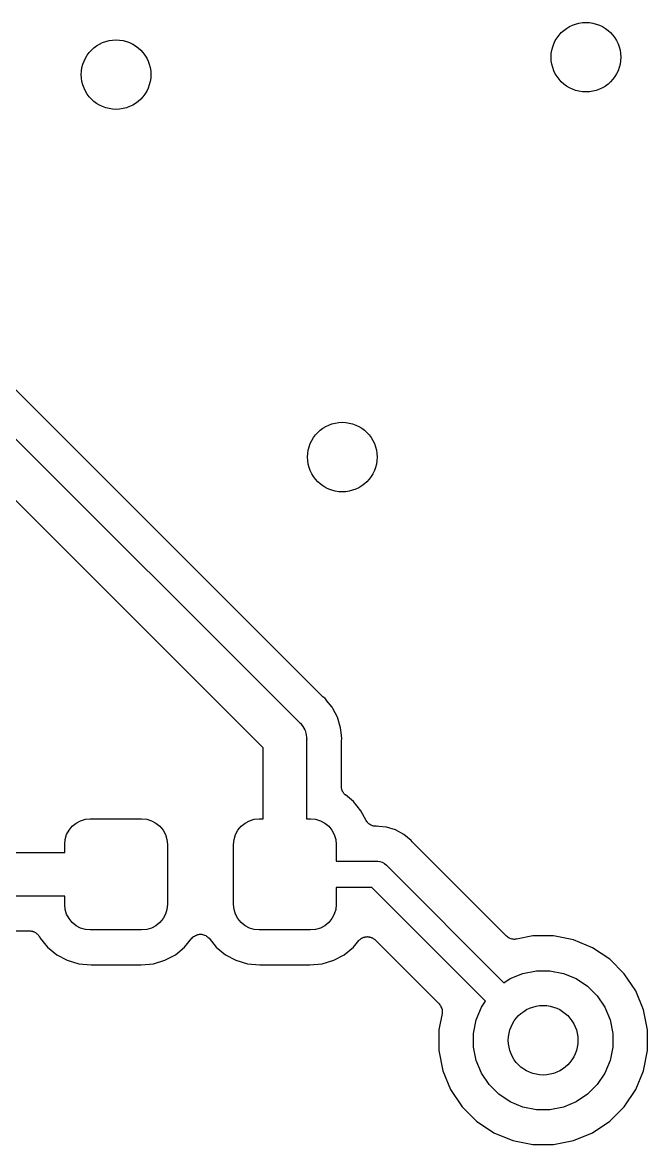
# Model space of a CAD drawing. Extents: x 113.2 to 188.8, y -123.8 to -78.2.
# Drawn here: x 174.16 to 177.75, y -95.35 to -88.9 of the extents above; entities that cross this region are included whole.
import ezdxf

# ---------------------------------------------------------------- set-up
doc = ezdxf.new("R2010")
doc.units = 0
doc.layers.add('BLACK', color=7, linetype='CONTINUOUS')

msp = doc.modelspace()

# ---------------------------------------------------------------- linework, layer by layer
at = {"layer": 'BLACK', "linetype": 'CONTINUOUS'}
for p, q in [((175.689, -92.5791), (173.893, -90.7837)), ((173.743, -90.916), (175.754, -92.9273)), ((175.545, -93.0718), (173.598, -91.125)), ((175.689, -92.5792), (175.689, -92.5791)), ((175.886, -92.7767), (175.689, -92.5792)), ((175.888, -92.7784), (175.886, -92.7767)), ((175.89, -92.7803), (175.888, -92.7784)), ((175.891, -92.7809), (175.89, -92.7803)), ((175.901, -92.7891), (175.891, -92.7809)), ((175.909, -92.799), (175.901, -92.7891)), ((175.909, -92.7991), (175.909, -92.799)), ((175.942, -92.8386), (175.909, -92.7991)), ((175.946, -92.8461), (175.942, -92.8386)), ((175.972, -92.895), (175.946, -92.8461)), ((175.754, -92.9273), (175.759, -92.9312)), ((175.759, -92.9312), (175.763, -92.9359)), ((175.763, -92.9359), (175.774, -92.9502)), ((175.99, -92.9563), (175.972, -92.895)), ((175.774, -92.9502), (175.784, -92.9688)), ((175.784, -92.9688), (175.786, -92.9719)), ((175.786, -92.9719), (175.793, -92.9955)), ((175.793, -92.9955), (175.795, -93.0139)), ((175.995, -92.9995), (175.99, -92.9563)), ((175.997, -93.02), (175.995, -92.9995)), ((175.995, -92.9995), (175.995, -92.9995)), ((175.795, -93.0139), (175.795, -93.0139)), ((175.795, -93.0139), (175.796, -93.02)), ((175.796, -93.02), (175.795, -93.0261)), ((175.795, -93.0261), (175.795, -93.48)), ((175.995, -93.0329), (175.997, -93.02)), ((175.995, -93.0355), (175.995, -93.0329)), ((175.995, -93.0382), (175.995, -93.0355)), ((175.995, -93.039), (175.995, -93.0382)), ((175.995, -93.2948), (175.995, -93.039)), ((175.545, -93.48), (175.545, -93.0718)), ((175.995, -93.2976), (175.995, -93.2948)), ((175.995, -93.3003), (175.995, -93.2976)), ((175.996, -93.3037), (175.995, -93.3003)), ((175.996, -93.307), (175.996, -93.3037)), ((175.997, -93.3097), (175.996, -93.307)), ((175.998, -93.3124), (175.997, -93.3097)), ((175.999, -93.3155), (175.998, -93.3124)), ((176, -93.3188), (175.999, -93.3155)), ((176.001, -93.3212), (176, -93.3188)), ((176.002, -93.3238), (176.001, -93.3212)), ((176.004, -93.3266), (176.002, -93.3238)), ((176.006, -93.3296), (176.004, -93.3266)), ((176.007, -93.3317), (176.006, -93.3296)), ((176.009, -93.3341), (176.007, -93.3317)), ((176.011, -93.3365), (176.009, -93.3341)), ((176.013, -93.3391), (176.011, -93.3365)), ((176.015, -93.3409), (176.013, -93.3391)), ((176.017, -93.3428), (176.015, -93.3409)), ((176.018, -93.3434), (176.017, -93.3428)), ((176.064, -93.3811), (176.018, -93.3434)), ((176.107, -93.4339), (176.064, -93.3811)), ((176.138, -93.4908), (176.107, -93.4339)), ((174.448, -93.5232), (174.471, -93.5049)), ((174.471, -93.5049), (174.496, -93.4912)), ((174.496, -93.4912), (174.524, -93.4828)), ((174.524, -93.4828), (174.552, -93.48)), ((174.552, -93.48), (174.847, -93.48)), ((174.847, -93.48), (174.876, -93.4828)), ((174.876, -93.4828), (174.904, -93.4912)), ((174.904, -93.4912), (174.929, -93.5049)), ((174.929, -93.5049), (174.952, -93.5232)), ((175.418, -93.5232), (175.441, -93.5049)), ((175.441, -93.5049), (175.466, -93.4912)), ((175.466, -93.4912), (175.494, -93.4828)), ((175.494, -93.4828), (175.522, -93.48)), ((175.522, -93.48), (175.545, -93.48)), ((175.795, -93.48), (175.817, -93.48)), ((175.817, -93.48), (175.846, -93.4828)), ((175.846, -93.4828), (175.874, -93.4912)), ((175.874, -93.4912), (175.899, -93.5049)), ((175.899, -93.5049), (175.922, -93.5232)), ((176.141, -93.4957), (176.138, -93.4908)), ((176.144, -93.5006), (176.141, -93.4957)), ((176.144, -93.5008), (176.144, -93.5006)), ((176.144, -93.501), (176.144, -93.5008)), ((176.149, -93.5052), (176.144, -93.501)), ((176.153, -93.5094), (176.149, -93.5052)), ((176.153, -93.5095), (176.153, -93.5094)), ((176.153, -93.5097), (176.153, -93.5095)), ((176.158, -93.513), (176.153, -93.5097)), ((176.163, -93.5163), (176.158, -93.513)), ((176.163, -93.5164), (176.163, -93.5163)), ((176.163, -93.5165), (176.163, -93.5164)), ((176.169, -93.5188), (176.163, -93.5165)), ((176.174, -93.5211), (176.169, -93.5188)), ((174.408, -93.5987), (174.416, -93.5711)), ((174.416, -93.5711), (174.43, -93.5456)), ((174.43, -93.5456), (174.448, -93.5232)), ((174.952, -93.5232), (174.97, -93.5456)), ((174.97, -93.5456), (174.984, -93.5711)), ((174.984, -93.5711), (174.992, -93.5987)), ((175.378, -93.5987), (175.386, -93.5711)), ((175.386, -93.5711), (175.4, -93.5456)), ((175.4, -93.5456), (175.418, -93.5232)), ((175.922, -93.5232), (175.94, -93.5456)), ((175.94, -93.5456), (175.954, -93.5711)), ((175.954, -93.5711), (175.962, -93.5987)), ((176.174, -93.5212), (176.174, -93.5211)), ((176.175, -93.5213), (176.174, -93.5212)), ((176.18, -93.5224), (176.175, -93.5213)), ((176.186, -93.5237), (176.18, -93.5224)), ((176.187, -93.5237), (176.186, -93.5237)), ((176.186, -93.5237), (176.186, -93.5237)), ((176.192, -93.5237), (176.187, -93.5237)), ((176.198, -93.5238), (176.192, -93.5237)), ((176.199, -93.5238), (176.198, -93.5238)), ((176.2, -93.5237), (176.199, -93.5237)), ((176.199, -93.5237), (176.199, -93.5238)), ((176.199, -93.5238), (176.199, -93.5238)), ((176.21, -93.5247), (176.2, -93.5237)), ((176.254, -93.529), (176.21, -93.5247)), ((176.21, -93.5247), (176.21, -93.5247)), ((176.306, -93.5447), (176.254, -93.529)), ((176.354, -93.5702), (176.306, -93.5447)), ((176.395, -93.6046), (176.354, -93.5702)), ((174.405, -93.6275), (174.408, -93.5987)), ((174.405, -93.675), (174.405, -93.6275)), ((174.992, -93.5987), (174.995, -93.6275)), ((174.995, -93.6275), (174.995, -93.9725)), ((175.375, -93.6275), (175.378, -93.5987)), ((175.375, -93.9725), (175.375, -93.6275)), ((175.962, -93.5987), (175.965, -93.6275)), ((175.965, -93.6275), (175.965, -93.725)), ((176.402, -93.6127), (176.395, -93.6046)), ((176.404, -93.6146), (176.402, -93.6127)), ((176.406, -93.6167), (176.404, -93.6146)), ((176.406, -93.6173), (176.406, -93.6167)), ((176.944, -94.1555), (176.406, -93.6173)), ((173.92, -93.675), (174.405, -93.675)), ((175.965, -93.725), (176.196, -93.725)), ((176.196, -93.725), (176.2, -93.7246)), ((176.2, -93.7246), (176.204, -93.725)), ((176.204, -93.725), (176.204, -93.725)), ((176.204, -93.725), (176.215, -93.7261)), ((176.215, -93.7261), (176.229, -93.7304)), ((176.229, -93.7304), (176.242, -93.7373)), ((176.242, -93.7373), (176.253, -93.7467)), ((176.253, -93.7467), (176.256, -93.7496)), ((176.256, -93.7496), (176.929, -94.4232)), ((176.169, -93.875), (175.965, -93.875)), ((175.965, -93.875), (175.965, -93.9725)), ((176.823, -94.5293), (176.169, -93.875)), ((174.405, -93.925), (173.92, -93.925)), ((174.405, -93.9725), (174.405, -93.925)), ((174.408, -94.0013), (174.405, -93.9725)), ((174.416, -94.0289), (174.408, -94.0013)), ((174.43, -94.0544), (174.416, -94.0289)), ((174.984, -94.0289), (174.97, -94.0544)), ((174.992, -94.0013), (174.984, -94.0289)), ((174.995, -93.9725), (174.992, -94.0013)), ((175.378, -94.0013), (175.375, -93.9725)), ((175.386, -94.0289), (175.378, -94.0013)), ((175.4, -94.0544), (175.386, -94.0289)), ((175.954, -94.0289), (175.94, -94.0544)), ((175.962, -94.0013), (175.954, -94.0289)), ((175.965, -93.9725), (175.962, -94.0013)), ((174.448, -94.0768), (174.43, -94.0544)), ((174.471, -94.0951), (174.448, -94.0768)), ((174.496, -94.1088), (174.471, -94.0951)), ((174.929, -94.0951), (174.904, -94.1088)), ((174.952, -94.0768), (174.929, -94.0951)), ((174.97, -94.0544), (174.952, -94.0768)), ((175.418, -94.0768), (175.4, -94.0544)), ((175.441, -94.0951), (175.418, -94.0768)), ((175.466, -94.1088), (175.441, -94.0951)), ((175.899, -94.0951), (175.874, -94.1088)), ((175.922, -94.0768), (175.899, -94.0951)), ((175.94, -94.0544), (175.922, -94.0768)), ((174.117, -94.125), (174.203, -94.125)), ((174.203, -94.125), (174.204, -94.125)), ((174.204, -94.125), (174.207, -94.1253)), ((174.207, -94.1253), (174.21, -94.1253)), ((174.21, -94.1253), (174.213, -94.126)), ((174.213, -94.126), (174.216, -94.1264)), ((174.216, -94.1264), (174.219, -94.1272)), ((174.219, -94.1272), (174.222, -94.1278)), ((174.222, -94.1278), (174.225, -94.1291)), ((174.225, -94.1291), (174.228, -94.1301)), ((174.228, -94.1301), (174.23, -94.1314)), ((174.23, -94.1314), (174.233, -94.1325)), ((174.233, -94.1325), (174.236, -94.1344)), ((174.236, -94.1344), (174.239, -94.136)), ((174.239, -94.136), (174.241, -94.1378)), ((174.241, -94.1378), (174.243, -94.1393)), ((174.243, -94.1393), (174.245, -94.1417)), ((174.245, -94.1417), (174.248, -94.1439)), ((174.248, -94.1439), (174.25, -94.146)), ((174.25, -94.146), (174.252, -94.148)), ((174.252, -94.148), (174.254, -94.1508)), ((174.254, -94.1508), (174.256, -94.1534)), ((174.256, -94.1534), (174.257, -94.1559)), ((174.257, -94.1559), (174.259, -94.1582)), ((174.259, -94.1582), (174.263, -94.1661)), ((174.524, -94.1172), (174.496, -94.1088)), ((174.552, -94.12), (174.524, -94.1172)), ((174.847, -94.12), (174.552, -94.12)), ((174.876, -94.1172), (174.847, -94.12)), ((174.904, -94.1088), (174.876, -94.1172)), ((175.137, -94.1664), (175.141, -94.1622)), ((175.141, -94.1622), (175.145, -94.1581)), ((175.145, -94.1581), (175.146, -94.158)), ((175.146, -94.1579), (175.151, -94.1546)), ((175.146, -94.158), (175.146, -94.1579)), ((175.151, -94.1546), (175.156, -94.1514)), ((175.156, -94.1512), (175.162, -94.149)), ((175.156, -94.1513), (175.156, -94.1512)), ((175.156, -94.1514), (175.156, -94.1513)), ((175.162, -94.149), (175.167, -94.1467)), ((175.167, -94.1466), (175.173, -94.1455)), ((175.167, -94.1467), (175.167, -94.1466)), ((175.167, -94.1467), (175.167, -94.1467)), ((175.173, -94.1455), (175.179, -94.1444)), ((175.179, -94.1444), (175.179, -94.1444)), ((175.179, -94.1444), (175.179, -94.1444)), ((175.179, -94.1444), (175.185, -94.1444)), ((175.185, -94.1444), (175.191, -94.1444)), ((175.191, -94.1444), (175.192, -94.1445)), ((175.192, -94.1445), (175.192, -94.1445)), ((175.192, -94.1445), (175.197, -94.1457)), ((175.197, -94.1457), (175.203, -94.1469)), ((175.203, -94.1469), (175.204, -94.147)), ((175.204, -94.147), (175.204, -94.147)), ((175.204, -94.147), (175.209, -94.1493)), ((175.209, -94.1493), (175.215, -94.1516)), ((175.215, -94.1516), (175.215, -94.1517)), ((175.215, -94.1517), (175.215, -94.1518)), ((175.215, -94.1518), (175.22, -94.1551)), ((175.22, -94.1551), (175.225, -94.1584)), ((175.225, -94.1584), (175.225, -94.1586)), ((175.225, -94.1586), (175.225, -94.1587)), ((175.225, -94.1587), (175.229, -94.1628)), ((175.229, -94.1628), (175.234, -94.1671)), ((175.494, -94.1172), (175.466, -94.1088)), ((175.522, -94.12), (175.494, -94.1172)), ((175.817, -94.12), (175.522, -94.12)), ((175.846, -94.1172), (175.817, -94.12)), ((175.874, -94.1088), (175.846, -94.1172)), ((176.114, -94.1654), (176.117, -94.1643)), ((176.117, -94.1643), (176.12, -94.163)), ((176.12, -94.163), (176.123, -94.162)), ((176.123, -94.162), (176.126, -94.1608)), ((176.126, -94.1608), (176.129, -94.1603)), ((176.129, -94.1603), (176.131, -94.1595)), ((176.131, -94.1595), (176.135, -94.1591)), ((176.135, -94.1591), (176.138, -94.1585)), ((176.138, -94.1585), (176.141, -94.1586)), ((176.141, -94.1586), (176.144, -94.1583)), ((176.144, -94.1583), (176.147, -94.1586)), ((176.147, -94.1586), (176.15, -94.1587)), ((176.15, -94.1587), (176.153, -94.1593)), ((176.153, -94.1593), (176.156, -94.1595)), ((176.156, -94.1595), (176.159, -94.1605)), ((176.159, -94.1605), (176.162, -94.1612)), ((176.162, -94.1612), (176.165, -94.1623)), ((176.165, -94.1623), (176.168, -94.1631)), ((176.168, -94.1631), (176.17, -94.1647)), ((176.17, -94.1647), (176.173, -94.166)), ((176.949, -94.1592), (176.944, -94.1555)), ((176.953, -94.163), (176.949, -94.1592)), ((176.954, -94.1631), (176.953, -94.163)), ((176.954, -94.1633), (176.954, -94.1631)), ((176.959, -94.1661), (176.954, -94.1633)), ((177.095, -94.1541), (177.001, -94.1727)), ((177.213, -94.1541), (177.095, -94.1541)), ((177.329, -94.1771), (177.213, -94.1541)), ((174.263, -94.1661), (174.306, -94.2189)), ((174.306, -94.2189), (174.359, -94.2622)), ((175.041, -94.2622), (175.094, -94.2189)), ((175.094, -94.2189), (175.136, -94.1671)), ((175.136, -94.1671), (175.137, -94.1667)), ((175.137, -94.1667), (175.137, -94.1664)), ((175.137, -94.1667), (175.137, -94.1667)), ((175.137, -94.1667), (175.137, -94.1667)), ((175.234, -94.1671), (175.276, -94.2189)), ((175.276, -94.2189), (175.329, -94.2622)), ((176.011, -94.2622), (176.064, -94.2189)), ((176.064, -94.2189), (176.095, -94.1813)), ((176.095, -94.1806), (176.097, -94.1786)), ((176.095, -94.1813), (176.095, -94.1806)), ((176.097, -94.1786), (176.099, -94.1764)), ((176.099, -94.1764), (176.102, -94.1743)), ((176.102, -94.1743), (176.104, -94.1721)), ((176.104, -94.1721), (176.107, -94.1705)), ((176.107, -94.1705), (176.109, -94.1687)), ((176.109, -94.1687), (176.112, -94.1672)), ((176.112, -94.1672), (176.114, -94.1654)), ((176.173, -94.166), (176.176, -94.1676)), ((176.176, -94.1676), (176.178, -94.1689)), ((176.178, -94.1689), (176.181, -94.171)), ((176.181, -94.171), (176.184, -94.1728)), ((176.184, -94.1728), (176.186, -94.1749)), ((176.186, -94.1749), (176.188, -94.1767)), ((176.188, -94.1767), (176.556, -94.5444)), ((176.964, -94.1689), (176.959, -94.1661)), ((176.964, -94.169), (176.964, -94.1689)), ((176.965, -94.1691), (176.964, -94.169)), ((176.97, -94.1708), (176.965, -94.1691)), ((176.976, -94.1726), (176.97, -94.1708)), ((176.976, -94.1727), (176.976, -94.1726)), ((176.976, -94.1726), (176.976, -94.1726)), ((176.982, -94.1733), (176.976, -94.1727)), ((176.988, -94.1739), (176.982, -94.1733)), ((176.989, -94.1739), (176.988, -94.1739)), ((176.988, -94.1739), (176.988, -94.1739)), ((176.994, -94.1734), (176.989, -94.1739)), ((177, -94.1729), (176.994, -94.1734)), ((177.001, -94.1728), (177, -94.1729)), ((177.001, -94.1727), (177.001, -94.1728)), ((177.001, -94.1728), (177.001, -94.1728)), ((177.001, -94.1728), (177.001, -94.1728)), ((177.438, -94.2224), (177.329, -94.1771)), ((177.537, -94.288), (177.438, -94.2224)), ((174.359, -94.2622), (174.419, -94.2944)), ((174.419, -94.2944), (174.485, -94.3143)), ((174.915, -94.3143), (174.981, -94.2944)), ((174.981, -94.2944), (175.041, -94.2622)), ((175.329, -94.2622), (175.389, -94.2944)), ((175.389, -94.2944), (175.455, -94.3143)), ((175.885, -94.3143), (175.951, -94.2944)), ((175.951, -94.2944), (176.011, -94.2622)), ((177.62, -94.3716), (177.537, -94.288)), ((174.485, -94.3143), (174.556, -94.3213)), ((174.556, -94.3213), (174.844, -94.3213)), ((174.844, -94.3213), (174.915, -94.3143)), ((175.455, -94.3143), (175.526, -94.3213)), ((175.526, -94.3213), (175.814, -94.3213)), ((175.814, -94.3213), (175.885, -94.3143)), ((177.037, -94.3694), (177.115, -94.3541)), ((177.115, -94.3541), (177.193, -94.3541)), ((177.193, -94.3541), (177.271, -94.3694)), ((176.929, -94.4232), (176.965, -94.3996)), ((176.965, -94.3996), (177.037, -94.3694)), ((177.271, -94.3694), (177.344, -94.3996)), ((177.344, -94.3996), (177.409, -94.4434)), ((177.686, -94.4699), (177.62, -94.3716)), ((177.409, -94.4434), (177.465, -94.4991)), ((177.731, -94.5791), (177.686, -94.4699)), ((176.556, -94.5444), (176.556, -94.5446)), ((176.556, -94.5446), (176.556, -94.5446)), ((176.556, -94.5446), (176.556, -94.5446)), ((176.556, -94.5446), (176.556, -94.5451)), ((176.556, -94.5451), (176.56, -94.5497)), ((176.56, -94.5497), (176.563, -94.5542)), ((176.8, -94.5646), (176.823, -94.5293)), ((177.465, -94.4991), (177.509, -94.5646)), ((176.573, -94.6011), (176.554, -94.695)), ((176.563, -94.5542), (176.564, -94.5544)), ((176.564, -94.5544), (176.564, -94.5547)), ((176.564, -94.5547), (176.567, -94.5599)), ((176.567, -94.5599), (176.569, -94.565)), ((176.569, -94.565), (176.569, -94.5653)), ((176.569, -94.5653), (176.569, -94.5655)), ((176.569, -94.5655), (176.571, -94.5711)), ((176.571, -94.5711), (176.573, -94.5767)), ((176.573, -94.5767), (176.573, -94.577)), ((176.573, -94.577), (176.573, -94.5773)), ((176.573, -94.5773), (176.573, -94.5831)), ((176.573, -94.5831), (176.574, -94.5889)), ((176.574, -94.5895), (176.573, -94.5954)), ((176.573, -94.5954), (176.573, -94.6011)), ((176.574, -94.5889), (176.574, -94.5892)), ((176.574, -94.5892), (176.574, -94.5895)), ((176.769, -94.6374), (176.8, -94.5646)), ((177.509, -94.5646), (177.539, -94.6374)), ((177.754, -94.695), (177.731, -94.5791)), ((176.754, -94.7147), (176.769, -94.6374)), ((177.539, -94.6374), (177.554, -94.7147)), ((176.554, -94.695), (176.554, -94.8132)), ((176.754, -94.7935), (176.754, -94.7147)), ((177.554, -94.7147), (177.554, -94.7935)), ((177.754, -94.8132), (177.754, -94.695)), ((176.769, -94.8708), (176.754, -94.7935)), ((177.554, -94.7935), (177.539, -94.8708)), ((176.554, -94.8132), (176.577, -94.9291)), ((176.8, -94.9435), (176.769, -94.8708)), ((177.539, -94.8708), (177.509, -94.9435)), ((177.731, -94.9291), (177.754, -94.8132)), ((176.577, -94.9291), (176.622, -95.0383)), ((177.686, -95.0383), (177.731, -94.9291)), ((176.843, -95.0091), (176.8, -94.9435)), ((177.509, -94.9435), (177.465, -95.0091)), ((176.622, -95.0383), (176.688, -95.1366)), ((176.899, -95.0648), (176.843, -95.0091)), ((176.965, -95.1085), (176.899, -95.0648)), ((177.409, -95.0648), (177.344, -95.1085)), ((177.465, -95.0091), (177.409, -95.0648)), ((177.62, -95.1366), (177.686, -95.0383)), ((177.037, -95.1387), (176.965, -95.1085)), ((177.344, -95.1085), (177.271, -95.1387)), ((176.688, -95.1366), (176.772, -95.2201)), ((177.115, -95.1541), (177.037, -95.1387)), ((177.193, -95.1541), (177.115, -95.1541)), ((177.271, -95.1387), (177.193, -95.1541)), ((177.537, -95.2201), (177.62, -95.1366)), ((176.772, -95.2201), (176.87, -95.2858)), ((177.438, -95.2858), (177.537, -95.2201)), ((176.87, -95.2858), (176.979, -95.331)), ((177.329, -95.331), (177.438, -95.2858)), ((176.979, -95.331), (177.095, -95.3541)), ((177.095, -95.3541), (177.213, -95.3541)), ((177.213, -95.3541), (177.329, -95.331))]:
    msp.add_line(p, q, dxfattribs=at)
at = {"layer": 'BLACK'}
for centre in [(177.4, -89.1), (174.7, -89.2), (176, -91.4), (177.154, -94.7541)]:
    msp.add_circle(centre, 0.2, dxfattribs=at)

doc.saveas('drawing.dxf')
